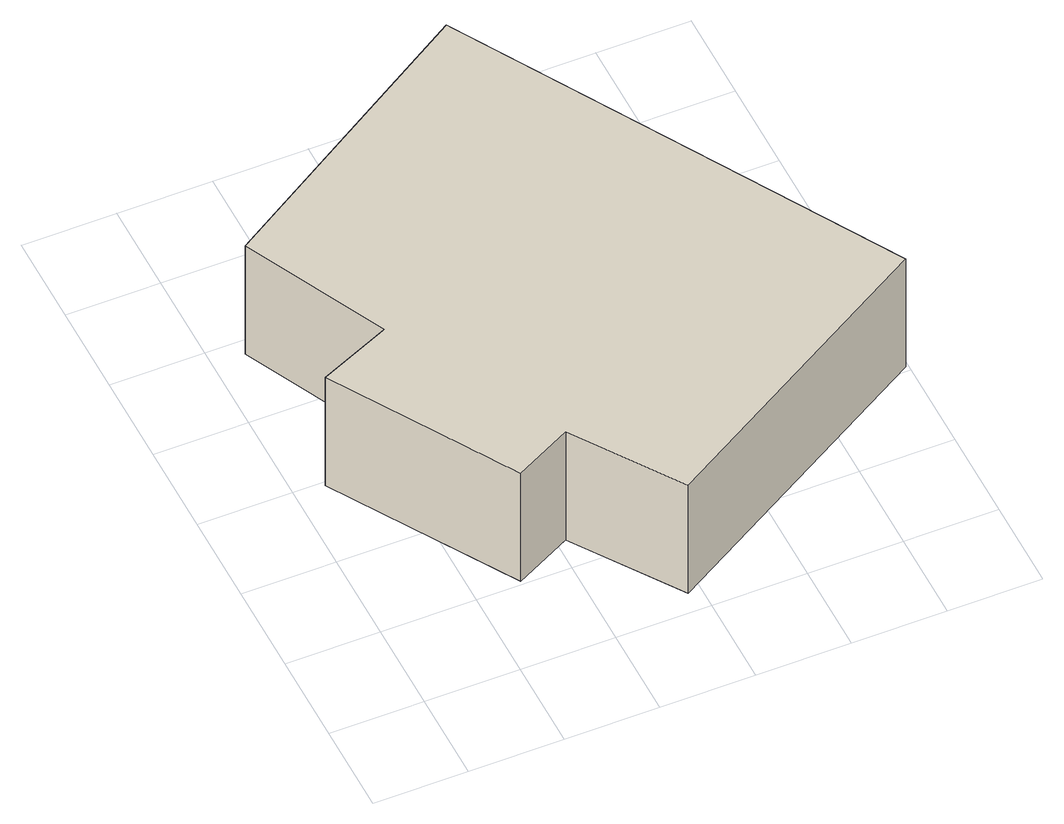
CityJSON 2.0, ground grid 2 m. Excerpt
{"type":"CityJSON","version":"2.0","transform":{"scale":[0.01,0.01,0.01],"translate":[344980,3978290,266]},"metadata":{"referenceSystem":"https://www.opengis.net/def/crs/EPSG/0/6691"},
"CityObjects":{
"building1":{"type":"Building","attributes":{"measuredHeight":3},"geometry":[{"type":"Solid","lod":"1","boundaries":[[[[0,1,2,3,4,5,6,7]],[[6,8,9,7]],[[5,10,8,6]],[[4,11,10,5]],[[3,12,11,4]],[[2,13,12,3]],[[1,14,13,2]],[[0,15,14,1]],[[7,9,15,0]],[[8,10,11,12,13,14,15,9]]]]}]}
},
"vertices":[
[656,1329,7],[1194,411,7],[573,47,7],[419,271,7],[297,208,7],[63,590,7],[217,657,7],[68,965,7],[217,657,307],[68,965,307],[63,590,307],[297,208,307],[419,271,307],[573,47,307],[1194,411,307],[656,1329,307]
]}
